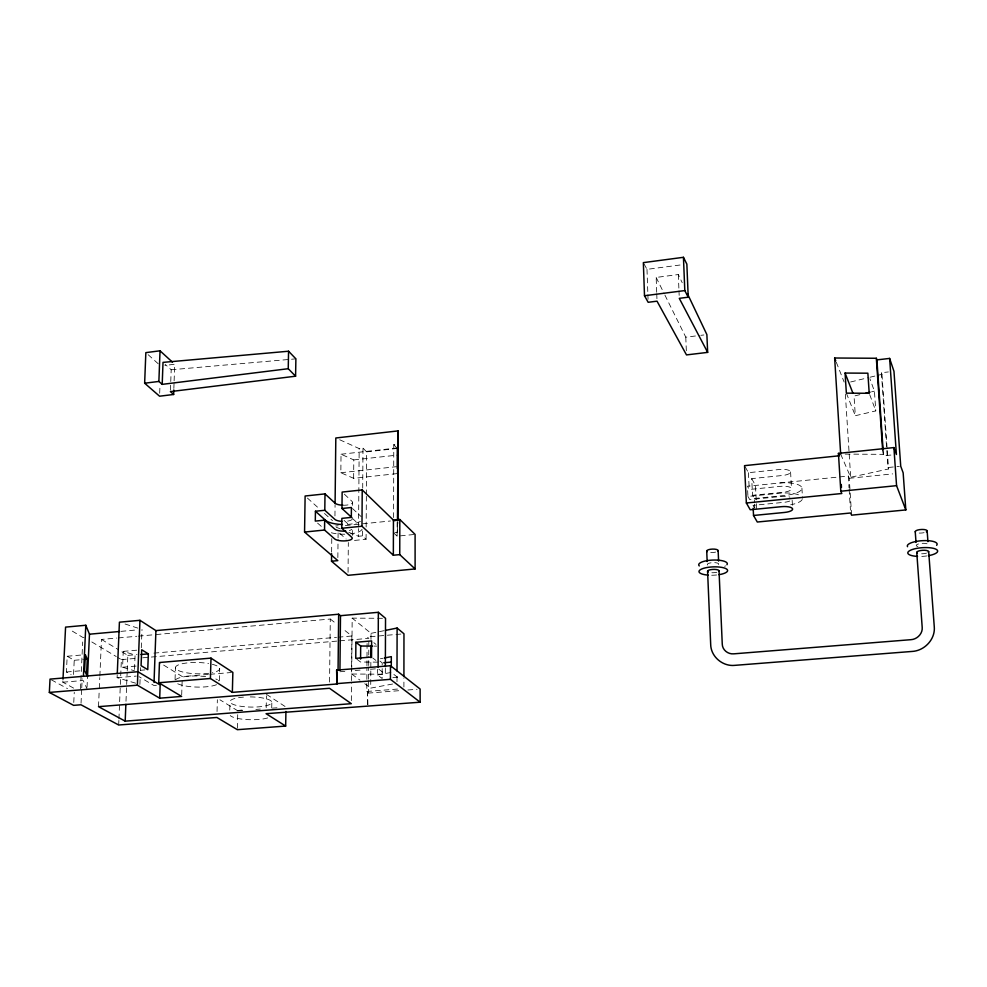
<?xml version="1.0" encoding="UTF-8"?>
<svg xmlns="http://www.w3.org/2000/svg" width="987" height="987" viewBox="0 0 987 987"><rect width="100%" height="100%" fill="white"/><g stroke="black" fill="none" stroke-linecap="round" stroke-linejoin="round"><path stroke-width="0.74" stroke-dasharray="4.93 3.7" d="M403.905 687.026L403.917 677.896M393.579 517.583L393.776 444.681L397.638 444.249M413.837 534.522L397.119 536.188L397.156 522.333M396.996 681.684L397.008 674.022M394.837 532.635L397.453 532.375L397.477 521.741M392.888 677.625L397.502 677.255L397.502 674.405M382.5 618.306L352.174 618.133L351.705 674.022L385.325 674.22L385.349 668.174M368.583 680.66L368.509 692.738L366.782 691.468L366.843 680.87M366.856 679.364L366.93 667.249M366.942 665.731L367.102 639.995M367.485 704.447L367.559 692.825L368.509 692.738M367.917 704.755L367.559 692.825M368.595 679.142L368.669 667.052M368.682 665.546L368.731 656.478M368.743 654.961L368.83 639.847M392.604 684.028L370.705 688.112L370.878 659.205M370.989 639.428L371.026 633.333L352.174 618.133M379.933 661.08L382.203 662.857L382.142 678.488L377.577 675.009L377.614 669.297M354.493 540.432L366.078 539.272L362.365 535.892L358.491 536.274L358.552 528.588M358.565 527.046L359.169 448.567L338.566 439.24M362.365 535.892L362.414 529.735M362.71 488.158L362.994 448.135L359.169 448.567M366.078 539.272L366.115 533.14M366.152 527.009L366.362 496.338M366.362 494.795L366.658 451.861L362.994 448.135M348.053 572.324L348.325 542.529M352.31 535.398L352.359 529.797M352.569 505.344L352.593 502.395M351.335 700.61L351.483 682.14M351.495 680.611L351.606 668.298M351.619 666.768L351.878 635.998L342.292 628.46M353.642 478.313L353.79 459.917L341.033 454.23L340.836 472.736L353.642 478.313L397.675 473.55M334.951 515.954L335.062 505.245M337.85 557.593L338.047 539.395M338.06 537.878L338.134 530.303M329.559 682.116L330.287 619.034L155.23 634.629M331.632 552.152L331.78 538.507M266.194 707.728L266.441 695.823M271.721 707.975L271.832 702.325M237.386 728.233L237.805 710.825L219.953 699.808M229.774 710.109L229.983 701.609M217.041 711.541L217.362 699.721M219.348 680.574L219.682 668.68M181.694 694.91L182.2 679.636M175.057 679.475L175.452 667.57M170.455 390.149L171.183 369.767L165.051 364.228M173.86 388.422L174.07 382.376M174.119 380.859L174.711 364.215L164.903 365.461M159.684 393.184L159.968 385.633M134.516 669.371L135.083 655.023L123.239 651.371L122.585 667.224L134.466 670.802M139.895 684.435L140.191 676.798M140.425 670.691L140.536 667.631M141.301 647.793L142.005 629.472M118.687 725.001L118.872 720.436M118.933 718.918L121.376 659.624L117.527 657.317M125.991 701.276L126.607 685.977M126.669 684.447L127.163 672.209M127.224 670.679L127.841 655.38L119.933 650.593M397.453 532.375L397.884 521.753M135.614 683.164L117.095 677.687L117.231 674.689M98.503 706.667L99.243 689.851M99.317 688.321L99.786 677.625M99.86 676.095L101.476 639.428L116.836 638.058M87.041 687.273L87.522 676.65M73.544 674.516L74.235 660.291L67.178 656.256L66.4 671.999L71.126 674.627M73.766 702.448L74.259 692.306M80.49 688.778L82.686 641.982M81.033 703.237L81.674 689.444M81.748 687.914L82.18 678.723M73.618 688.112L62.847 682.214L62.995 679.155M850.646 381.981L868.535 377.602M870.028 377.231L881.959 374.32L881.403 372.728L888.386 371.939M859.874 394.652L854.039 396.058L855.322 415.724L875.777 410.9L874.433 391.148L869.88 378.724M871.521 391.851L874.433 391.148M840.665 454.082L850.671 477.264L888.547 468.973L887.276 450.652M371.026 633.333L384.066 630.693M380.39 658.761L383.116 658.23M377.577 675.009L391.271 672.406L397.502 677.255M644.079 263.973L646.991 269.352L682.424 264.701M656.7 292.263L656.158 277.433L678.328 274.546L682.227 282.738M664.905 295.088L685.78 337.172L699.339 335.518M700.844 335.333L703.854 334.963M341.033 454.23L397.983 447.876M366.658 451.861L397.305 448.431M353.79 459.917L397.712 455.056M340.836 472.736L396.441 466.678M882.625 449.764L883.513 455.821L892.112 454.933M745.197 466.826L748.43 472.699L779.57 469.479A9.488 3.109 -3.1 0 1 790.464 471.515A9.488 3.109 -3.1 0 1 782.642 475.463L751.712 478.633L752.538 495.326L754.315 498.497L754.524 502.79M886.819 450.714L887.992 467.53L899.317 466.37M335.679 526.009L338.183 525.75M345.351 525.577L390.433 520.988M851.608 515.165L849.252 478.288L848.277 476.042L747.443 486.258L749.256 489.49L780.47 486.344A9.512 3.047 -3.1 0 1 791.389 488.331A9.512 3.047 -3.1 0 1 783.542 492.217L752.538 495.326M849.252 478.288L892.68 473.896M747.652 490.613L747.936 496.424L779.311 493.278A19.95 6.317 -3 0 1 800.802 495.93M754.315 498.497L785.208 495.4A19.925 6.391 -3.1 0 0 801.678 487.257A19.925 6.391 -3.1 0 0 778.768 483.087M120.994 631.359L137.501 629.866M84.105 637.343L82.896 637.454L69.287 629.324M118.366 637.923L136.798 636.282M138.328 636.134L153.688 634.777M171.183 369.767L295.89 358.849M67.178 656.256L82.303 654.936M123.239 651.371L137.427 650.125M127.841 655.38L137.045 654.591M153.923 653.123L336.542 637.318M338.072 637.195L351.878 635.998M74.235 660.291L82.92 659.538M400.895 634.061L367.127 636.973L368.842 638.342L338.294 640.97M121.376 659.624L136.65 658.317M142.77 657.786L336.764 641.106M66.4 671.999L81.576 670.704M122.585 667.224L136.811 666.015M140.376 670.309L144.805 669.926M62.847 682.214L83.229 680.512L86.967 688.79M117.095 677.687L136.317 676.083M208.343 674.429L182.299 676.588L159.462 662.511M209.873 674.294L231.328 672.517M156.415 685.286L153.923 685.496L139.044 676.687M339.91 671.765L347.547 671.135M355.184 670.506L362.821 669.889M370.446 669.26L378.083 668.643L385.325 674.22M366.782 691.468L399.451 688.901M367.991 693.133L401.721 690.481M407.865 689.999L417.057 689.284M237.805 710.825L243.838 710.356M255.88 709.419L260.395 709.073M272.449 708.135L276.965 707.79M845.193 454.106L882.946 454.341M373.777 646.09L376.689 646.115M378.07 662.129L360.563 662.03L355.752 658.354M125.065 624.006L137.773 628.102M336.222 527.218L340.392 528.921M348.744 532.314L358.491 536.274M51.373 679.846L67.523 688.642M91.816 641.957L116.244 656.552M101.476 639.428L118.613 649.791M266.465 694.342L285.996 707.087M351.705 674.022L360.021 680.191M364.771 683.707L370.705 688.112M372.63 657.885L375.899 660.426M330.287 619.034L336.296 623.747M373.814 642.66L375.973 644.388M317.58 523.11L323.28 528.131M339.59 533.227L346.153 539.087M148.136 354.691L158.413 363.932M307.401 498.053L318.801 508.317M324.501 513.45L332.483 520.63M344.093 520.396L349.645 525.454M352.421 518.409L359.021 524.504M352.507 508.527L361.291 516.732M344.352 494.154L352.088 501.445A8.982 2.912 0.6 0 1 344.278 505.245M393.542 532.77L397.119 536.188M393.776 444.681L396.429 447.493M747.936 496.424L749.75 499.619L781.013 496.498A9.525 3.023 -3 0 1 789.933 497.14M754.216 507.466L753.032 505.381L784.085 502.309A9.525 3.023 -3 0 0 789.884 500.989M751.712 478.633L755.474 485.456L756.313 502.223M656.158 277.433L664.239 293.731M846.365 393.147L855.322 415.724M836.31 362.254L844.119 382.031M887.992 467.53L888.547 468.973M869.72 394.64L875.777 410.9M881.959 374.32L887.165 449.122M881.403 372.728L886.721 449.184M883.094 449.727L883.513 455.821M845.365 394.208L849.104 452.663M849.202 454.193L850.671 477.264M848.277 476.042L849.03 487.862M849.128 489.342L850.436 510.045M801.925 488.133L802.505 498.275M790.587 471.922L791.512 488.738M792.154 500.323L792.475 506.121M756.387 503.74L756.696 509.835M754.599 504.221L754.808 508.515M748.43 472.699L749.256 489.49M685.78 337.172L686.384 351.952M678.328 274.546L678.92 289.413M678.982 290.906L679.167 295.36M656.75 293.756L656.972 299.678M646.991 269.352L647.842 293.312M647.891 294.805L648.052 299.295M362.093 529.217A18.901 5.934 0.6 0 1 350.706 533.831M344.771 534.226A18.901 5.934 0.6 0 1 331.101 532.709M352.162 519.359A9.006 2.862 0.6 0 1 344.13 521.42M360.403 521.309A18.876 5.996 0.6 0 1 343.636 524.516M351.903 529.303A9.019 2.825 0.6 0 1 349.349 530.5M802.209 499.521A19.95 6.317 -3 0 1 790.698 504.764M250.266 696.908A20.924 5.083 1 0 1 270.241 704.274A20.924 5.083 1 0 1 235.683 705.224A20.924 5.083 1 0 1 244.085 697.081M267.699 717.919A20.961 4.984 1 0 1 246.614 719.56A20.961 4.984 1 0 1 230.23 715.55M237.213 710.677A20.961 4.984 1 0 1 244.381 709.875M212.341 664.3A22.121 5.651 1.4 0 1 212.39 672.702M208.689 673.307A22.121 5.651 1.4 0 1 180.67 671.419A22.121 5.651 1.4 0 1 180.584 664.14A22.121 5.651 1.4 0 1 208.578 663.511M216.511 684.682A22.158 5.552 1.4 0 1 196.339 687.063A22.158 5.552 1.4 0 1 177.068 683.423M175.55 679.821A22.158 5.552 1.4 0 1 208.763 677.082M215.832 678.982A22.158 5.552 1.4 0 1 217.399 679.747M218.337 680.401A22.158 5.552 1.4 0 1 218.966 681.055M917.91 546.564A5.971 1.752 -3.8 0 1 917.454 544.318A5.971 1.752 -3.8 0 1 925.041 543.381A5.971 1.752 -3.8 0 1 927.817 545.342M924.091 532.647A5.959 1.777 -3.8 0 1 917.848 532.943M926.707 555.952A14.953 4.33 -3.7 0 1 919.23 556.434M926.509 553.139A5.984 1.74 -3.7 0 1 919.082 553.621M716.772 572.275A5.725 1.666 -2.2 0 1 709.517 572.448M716.611 574.989A14.324 4.17 -2.2 0 1 709.443 575.199M725.544 565.872A14.311 4.207 -2.2 0 1 724.631 566.328M707.617 565.045A5.725 1.678 -2.2 0 1 713.724 562.602A5.725 1.678 -2.2 0 1 717.759 565.07M715.612 552.103A5.712 1.715 -2.3 0 1 709.332 552.35"/><path stroke-width="1.48" d="M403.917 676.379L403.967 633.79L397.107 628.04L385.51 630.397M390.482 665.719L420.129 689.037L420.141 702.201L390.433 679.327L390.482 665.719L336.616 670.136L336.937 683.991L337.06 671.987M391.284 666.669L391.321 656.639L384.486 657.971M331.607 553.658L331.521 561.233L348.029 575.31L415.108 568.944L399.747 554.62L393.344 555.237L393.443 520.124L362.229 489.934L342.144 492.069L341.971 508.478L351.952 517.694M397.267 468.455L397.305 448.431M397.008 670.95L397.107 628.04M397.477 520.223L398.119 430.9L335.814 437.994L335.087 503.715M398.119 430.9L397.946 520.223L393.431 520.692M399.747 554.62L399.809 519.483L393.443 520.124M385.349 666.669L385.535 618.331L378.354 612.298L340.49 615.691L338.652 614.222L155.921 630.607L139.957 620.317L119.415 622.192L117.293 673.183M370.89 657.687L370.952 645.51M378.095 667.113L378.354 612.298M355.888 642.266L355.752 658.354L371.544 657.046L371.643 640.921L355.888 642.266L360.674 646.016L372.321 646.09M360.588 659.119L360.674 646.016M393.344 555.237L361.97 526.231L362.229 489.934M338.652 614.222L338.06 670.395L336.616 670.136M339.935 670.247L340.49 615.691M343.106 505.233A8.982 2.912 0.6 0 1 335.136 503.234L325.007 493.895L305.119 496.005L304.564 532.055L324.55 530.031L334.741 539.001A9.031 2.801 0.6 0 0 346.24 540.802A9.031 2.801 0.6 0 0 351.779 537.298L341.773 528.279L341.872 518.36L351.323 517.398L351.409 507.503L341.971 508.478M324.55 530.031L324.674 520.137L315.297 521.099L315.433 511.241L324.797 510.267L334.951 519.446A9.006 2.862 0.6 0 0 341.786 521.358M324.797 510.267L325.007 493.895M336.937 683.991L232.352 692.368L232.858 672.394L210.996 658.119L159.462 662.511L158.734 682.757L181.645 696.427L159.697 698.191L160.165 684.99L137.909 671.728L50.029 679.118L49.35 692.43L73.63 705.36L80.959 704.767L118.687 725.001L216.881 717.463L237.349 729.689L285.662 726.062L285.922 711.467M295.582 376.207L295.89 358.849L288.562 351.224L163.015 362.377L162.201 384.362L288.241 368.706L295.582 376.207L170.406 391.605L173.65 394.479L173.798 389.939M288.241 368.706L288.562 351.224M232.352 692.368L210.416 678.501L210.996 658.119M148.346 653.875L147.754 669.679L141.079 665.657L141.684 649.754L148.346 653.875L140.981 654.517M162.201 384.362L158.882 381.438L160.03 350.804L145.842 352.63L144.645 383.215L159.573 396.206L173.65 394.479M154.034 682.449L155.921 630.607M159.697 698.191L137.378 685.188L139.957 620.317M125.189 721.152L98.503 706.667L329.485 688.272L351.298 703.682L125.189 721.152L125.867 704.336M87.275 659.156L86.548 674.837L84.598 670.444L85.338 654.665L87.275 659.156L84.376 659.415M87.522 676.65L89.472 634.197L85.795 625.264L65.574 627.115L62.995 679.155M83.439 675.91L85.795 625.264M707.58 571.288L710.689 644.499C710.874 656.737 722.817 666.694 734.859 665.349L912.05 651.445C924.449 650.828 935.454 639.342 934.27 626.733L928.681 551.647M719.029 570.856L722.262 644.116C722.311 649.804 727.838 654.43 733.81 653.838L910.902 639.687C917.12 639.366 922.771 633.679 922.203 627.436L916.75 552.412M865.698 393.245L870.065 392.197M707.654 352.384L679.278 298.333L688.223 297.198L686.853 264.121L683.448 257.311L643.351 262.628L644.499 295.742L648.163 302.293L657.021 301.171L686.496 354.913L707.654 352.384L706.877 334.593L687.408 293.657M644.499 295.742L684.805 290.585L688.223 297.198M144.645 383.215L158.882 381.438M840.665 454.082L834.644 358.01L876.333 358.269L876.9 359.897L889.62 358.417L893.963 371.297L900.736 466.234L903.154 472.835L905.819 509.934L851.608 515.165L850.621 512.993L757.3 522.024L753.525 515.473L753.18 508.268M838.432 453.378L839.468 455.76L744.543 465.654L746.357 503L841.825 493.512L840.801 491.23L838.432 453.378L893.889 447.58L896.418 454.489L889.62 358.417M341.773 528.279L361.97 526.231M840.801 491.23L896.566 485.666L905.819 509.934M753.525 515.473L784.628 512.438A9.537 2.986 -3 0 0 792.512 508.638A9.537 2.986 -3 0 0 781.556 506.676L750.243 509.761L746.357 503M331.521 561.233L337.813 560.628L304.564 532.055M89.472 634.197L119.501 631.495M383.746 662.733L391.407 662.104M158.734 682.757L210.416 678.501M49.35 692.43L137.378 685.188M336.468 683.658L390.433 679.327M420.141 702.201L266.071 713.687L285.662 726.062M845.069 373.061L867.869 373.197L869.214 393.282L846.365 393.147L845.069 373.061L852.99 393.357M324.674 520.137L334.84 529.205A9.019 2.825 0.6 0 0 345.758 531.08M315.433 511.241L325.673 520.396A18.876 5.996 0.6 0 0 342.415 524.504M160.03 350.804L172.454 362.155M399.809 519.483L415.095 534.399L415.108 568.944M834.644 358.01L835.755 360.835M927.138 530.87L927.94 541.629M915.233 531.672L916.022 542.418M893.889 447.58L896.566 485.666M876.9 359.897L883.094 449.727M876.333 358.269L882.625 449.764M841.269 484.457L841.455 487.467M718.141 550.586L718.598 561.085M706.717 551.03L707.161 561.517M683.448 257.311L684.805 290.585M915.43 532.079A5.959 1.777 -3.8 0 1 921.957 529.451A5.959 1.777 -3.8 0 1 926.337 531.845M907.534 546.699A14.941 4.367 -3.8 0 1 922.845 540.654A14.941 4.367 -3.8 0 1 936.638 545.317M917.54 556.384A14.953 4.33 -3.7 0 1 910.68 550.154A14.953 4.33 -3.7 0 1 934.479 548.624A14.953 4.33 -3.7 0 1 928.385 555.681M917.392 553.127A5.984 1.74 -3.7 0 1 922.426 550.302A5.984 1.74 -3.7 0 1 928.273 552.325M708.172 571.991A5.725 1.666 -2.2 0 1 712.565 569.437A5.725 1.666 -2.2 0 1 718.918 571.202M708.234 575.125A14.324 4.17 -2.2 0 1 701.732 568.993A14.324 4.17 -2.2 0 1 724.47 568.043A14.324 4.17 -2.2 0 1 719.029 574.668M699.289 565.946A14.311 4.207 -2.2 0 1 712.663 560.073A14.311 4.207 -2.2 0 1 726.925 564.761M707.173 551.659A5.712 1.715 -2.3 0 1 712.367 549.093A5.712 1.715 -2.3 0 1 717.722 551.252M397.712 455.056L397.675 473.55L397.983 447.876L397.712 455.056"/></g></svg>
